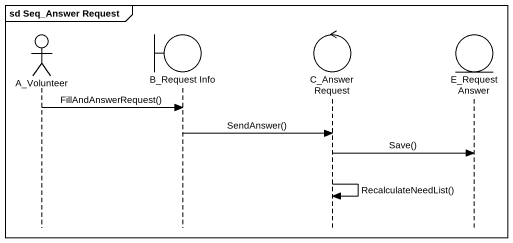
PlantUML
@startuml
mainframe sd Seq_Answer Request
hide footbox
actor A_Volunteer
boundary "B_Request Info" as B_Request_Info
control "C_Answer Request" as C_Answer_Request
entity E_RequestAnswer

A_Volunteer -> B_Request_Info : FillAndAnswerRequest()
B_Request_Info -> C_Answer_Request : SendAnswer()
C_Answer_Request -> E_RequestAnswer : Save()
C_Answer_Request -> C_Answer_Request : RecalculateNeedList()
@enduml
